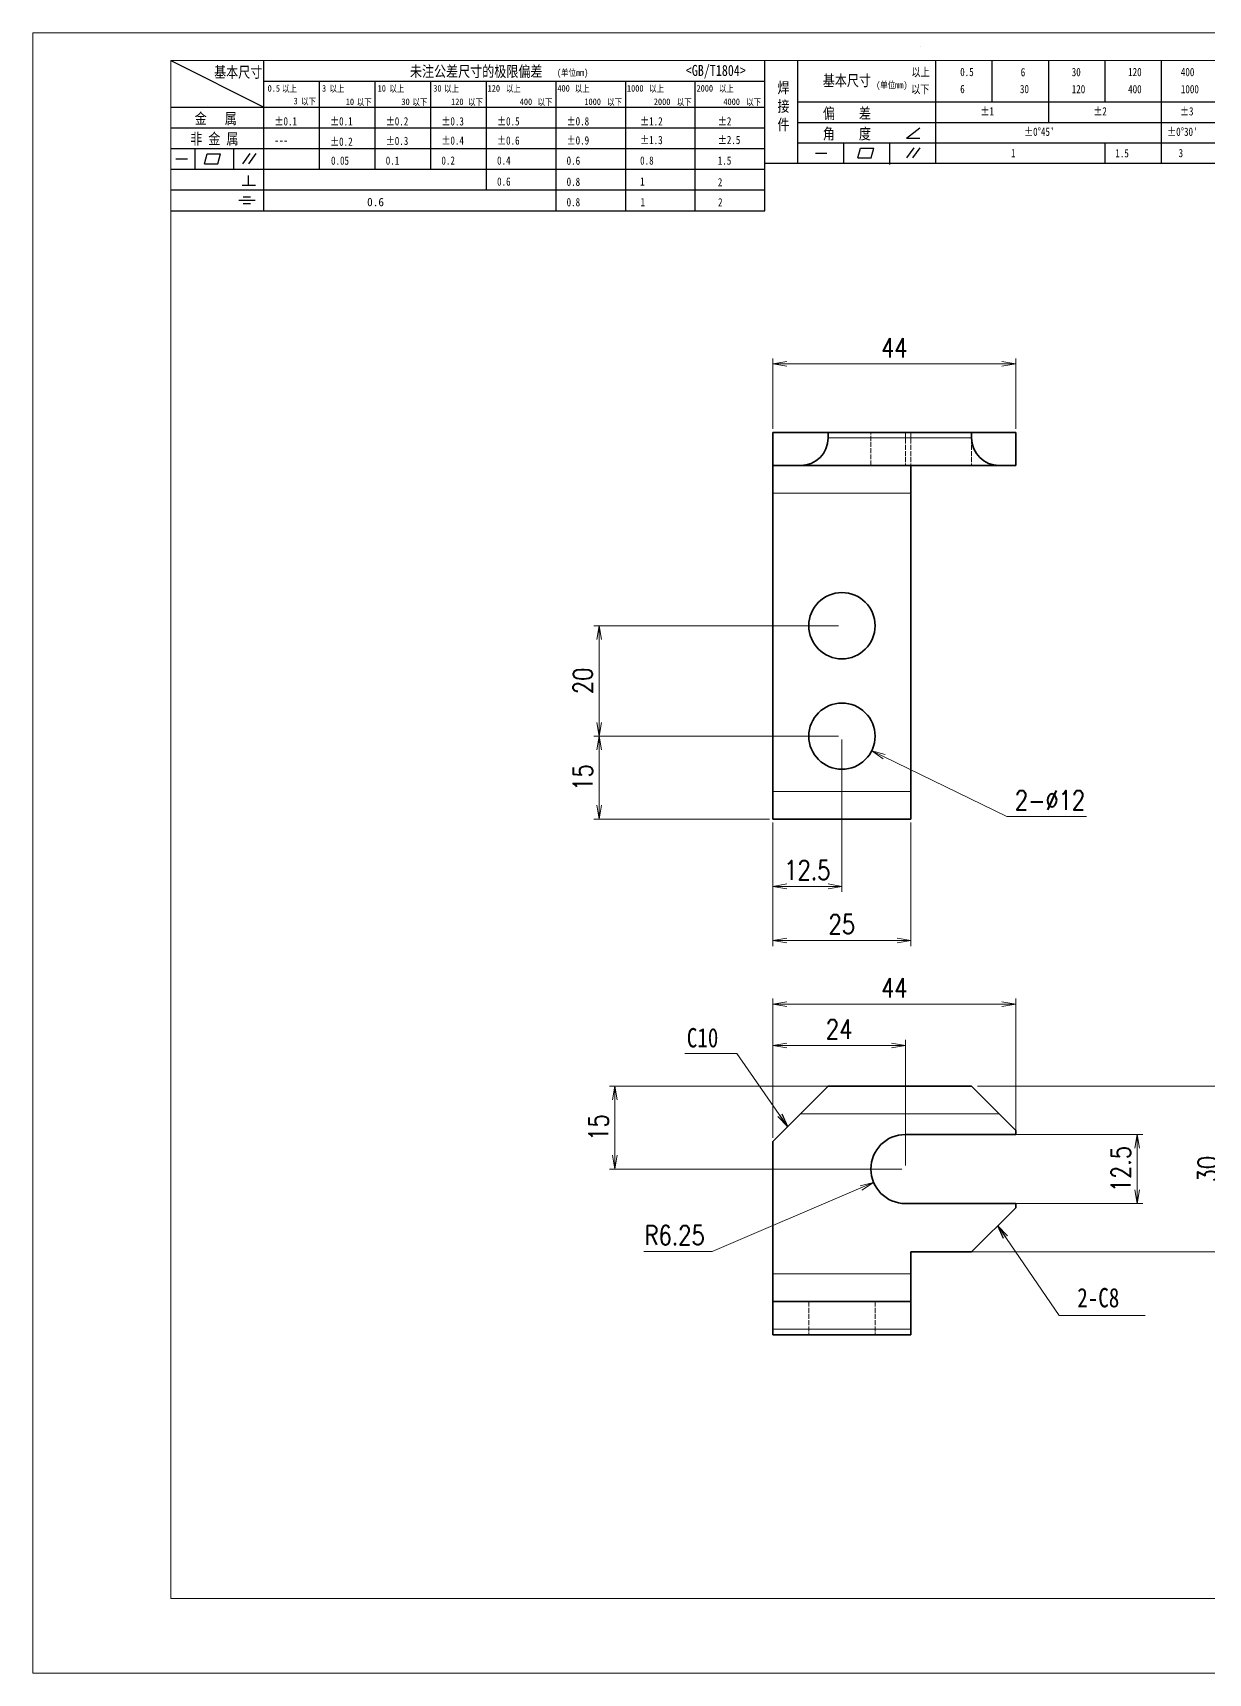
# Model space of a CAD drawing. Header units: millimetres. Extents: x -51813 to 38145, y -10860 to 38732.
# Drawn here: x -47185.2 to -46972.3, y 37768 to 38065 of the extents above; entities that cross this region are included whole.
import ezdxf
from ezdxf.enums import TextEntityAlignment as Align

# ---------------------------------------------------------------- set-up
doc = ezdxf.new("R2010")
doc.units = ezdxf.units.MM
doc.header["$LTSCALE"] = 0.5
doc.linetypes.add('DASHED', pattern=[15, 12, -3])
doc.layers.add('图\\M+19E79\\M+195B6\\M+18E9A', color=7, linetype='Continuous')
doc.layers.add('车型', color=7, linetype='Continuous')
for name, color, linetype, lineweight in [('图框', 7, 'Continuous', 18), ('标注线', 3, 'Continuous', 18), ('细实线', 3, 'Continuous', 18)]:
    doc.layers.add(name, color=color, linetype=linetype, lineweight=lineweight)
doc.layers.add('打印', color=7, linetype='Continuous', lineweight=15, plot=False)
doc.layers.add('打印-禁用', color=7, linetype='Continuous', lineweight=15, plot=False)
doc.styles.add('DIM', font='romans.shx', dxfattribs={"width": 0.8, "bigfont": 'bigfont.shx'})
doc.styles.add('国标', font='simfang.ttf', dxfattribs={"width": 0.8})
doc.dimstyles.new('DEH 1-1', dxfattribs={"dimtxt": 3.5, "dimasz": 2.5, "dimexe": 1, "dimexo": 0.625, "dimgap": 1.2, "dimtad": 1, "dimtoh": 1, "dimdsep": 46, "dimtxsty": 'DIM', "dimblk": 'OPEN', "dimcen": 0, "dimclrd": 8, "dimclre": 8, "dimclrt": 2, "dimazin": 2, "dimtfac": 0.5, "dimtmove": 0, "dimatfit": 3, "dimldrblk": 'OPEN', "dimfxl": 0, "dimtolj": 2, "dimlwd": 18, "dimlwe": 18, "dimarcsym": 0})
doc.dimstyles.new('DEH 1-1$0', dxfattribs={"dimtxt": 3.5, "dimasz": 2.5, "dimexe": 1, "dimexo": 0.625, "dimgap": 1.2, "dimtad": 1, "dimzin": 9, "dimdsep": 46, "dimtxsty": 'DIM', "dimblk": 'OPEN', "dimcen": 0, "dimclrd": 8, "dimclre": 8, "dimclrt": 2, "dimazin": 2, "dimtfac": 0.5, "dimtmove": 0, "dimatfit": 3, "dimldrblk": 'OPEN', "dimfxl": 0, "dimtolj": 2, "dimlwd": 18, "dimlwe": 18, "dimarcsym": 0})
doc.dimstyles.new('DEH 1-1$3', dxfattribs={"dimtxt": 3.5, "dimasz": 2.5, "dimexe": 1, "dimexo": 0.625, "dimgap": 1.2, "dimtad": 1, "dimtoh": 1, "dimdsep": 46, "dimtxsty": 'DIM', "dimblk": 'OPEN', "dimcen": 0, "dimclrd": 8, "dimclre": 8, "dimclrt": 2, "dimazin": 2, "dimtfac": 0.5, "dimtofl": 0, "dimtmove": 0, "dimatfit": 3, "dimldrblk": 'OPEN', "dimfxl": 0, "dimtolj": 2, "dimlwd": 18, "dimlwe": 18, "dimarcsym": 0})
doc.dimstyles.new('DEH 1-1$4', dxfattribs={"dimtxt": 3.5, "dimasz": 2.5, "dimexe": 1, "dimexo": 0.625, "dimgap": 1.2, "dimtad": 1, "dimtoh": 1, "dimdsep": 46, "dimtxsty": 'DIM', "dimblk": 'OPEN', "dimcen": 0, "dimclrd": 8, "dimclre": 8, "dimclrt": 2, "dimazin": 2, "dimtfac": 0.5, "dimtofl": 0, "dimtmove": 0, "dimatfit": 3, "dimldrblk": 'OPEN', "dimfxl": 0, "dimtolj": 2, "dimlwd": 18, "dimlwe": 18, "dimarcsym": 0})

# ---------------------------------------------------------------- blocks, each defined once
blk = doc.blocks.new('GZDEH零件A3图框V01版')
at = {"layer": '图\\M+19E79\\M+195B6\\M+18E9A', "color": 9}
for p, q in [((2882.49, -1554.46), (2899.37, -1562.92)), ((2899.37, -1581.67), (2899.37, -1554.46)), ((2990.09, -1581.67), (2990.09, -1554.46)), ((2996.09, -1573.08), (2996.09, -1554.46)), ((3021.09, -1561.98), (3021.09, -1554.46)), ((3031.31, -1561.98), (3031.31, -1554.46)), ((3041.53, -1561.98), (3041.53, -1554.46)), ((3051.75, -1561.98), (3051.75, -1554.46)), ((3061.98, -1561.98), (3061.98, -1554.46)), ((2899.37, -1558.24), (2990.09, -1558.24)), ((2909.45, -1574.17), (2909.45, -1558.24)), ((2919.53, -1574.17), (2919.53, -1558.24)), ((2929.61, -1574.17), (2929.61, -1558.24)), ((2939.69, -1577.92), (2939.69, -1558.24)), ((2952.29, -1581.67), (2952.29, -1558.24)), ((2964.89, -1581.67), (2964.89, -1558.24)), ((2977.49, -1581.67), (2977.49, -1558.24)), ((2996.09, -1561.98), (3113.09, -1561.98)), ((3021.09, -1573.08), (3021.09, -1561.98)), ((3041.53, -1565.68), (3041.53, -1561.98)), ((3061.98, -1573.08), (3061.98, -1561.98)), ((2882.49, -1562.92), (2990.09, -1562.92)), ((2882.49, -1566.67), (2990.09, -1566.67)), ((2996.09, -1565.68), (3113.09, -1565.68)), ((3015.75, -1568.51), (3018.15, -1566.66)), ((2882.49, -1570.42), (2990.09, -1570.42)), ((2886.92, -1574.12), (2886.92, -1570.42)), ((2893.91, -1574.12), (2893.91, -1570.42)), ((2996.09, -1569.38), (3113.09, -1569.38)), ((3004.42, -1573.08), (3004.42, -1569.38)), ((3006.97, -1572.12), (3007.45, -1570.33)), ((3007.45, -1570.33), (3009.86, -1570.33)), ((3009.39, -1572.12), (3009.86, -1570.33)), ((3012.75, -1573.08), (3012.75, -1569.38)), ((3015.75, -1568.51), (3018.15, -1568.51)), ((3015.81, -1572.12), (3017.15, -1570.26)), ((3016.89, -1572.12), (3018.23, -1570.26)), ((3051.75, -1573.08), (3051.75, -1569.38)), ((2883.43, -1572.27), (2885.49, -1572.27)), ((2888.59, -1573.16), (2889.07, -1571.37)), ((2888.59, -1573.16), (2891, -1573.16)), ((2889.07, -1571.37), (2891.48, -1571.37)), ((2891, -1573.16), (2891.48, -1571.37)), ((2895.52, -1573.16), (2896.85, -1571.3)), ((2896.6, -1573.16), (2897.94, -1571.3)), ((2990.09, -1573.08), (3113.09, -1573.08)), ((2999.26, -1571.23), (3001.32, -1571.23)), ((3006.97, -1572.12), (3009.39, -1572.12)), ((3012.75, -1573.33), (3012.75, -1573.08)), ((2882.49, -1574.17), (2990.09, -1574.17)), ((2895.42, -1577.05), (2897.81, -1577.05)), ((2896.58, -1577.05), (2896.58, -1575.28)), ((2882.49, -1577.92), (2990.09, -1577.92)), ((2894.79, -1579.77), (2897.77, -1579.77)), ((2895.57, -1579.17), (2896.92, -1579.17)), ((2882.49, -1581.67), (2990.09, -1581.67)), ((2895.57, -1580.37), (2896.93, -1580.37))]:
    blk.add_line(p, q, dxfattribs=at)
at = {"layer": '图框', "linetype": 'Continuous'}
for p, q in [((2882.49, -1554.46), (2882.49, -1832.96)), ((3272.49, -1554.46), (2882.49, -1554.46)), ((2882.49, -1832.96), (3272.49, -1832.96))]:
    blk.add_line(p, q, dxfattribs=at)
at = {"layer": '打印-禁用', "linetype": 'Continuous'}
for p, q in [((2857.49, -1549.46), (2857.49, -1846.46)), ((3277.49, -1549.46), (2857.49, -1549.46)), ((2857.49, -1846.46), (3277.49, -1846.46))]:
    blk.add_line(p, q, dxfattribs=at)
at = {"layer": '图\\M+19E79\\M+195B6\\M+18E9A', "color": 9, "style": '国标', "width": 0.8}
for s, height, p in [('基本尺寸', 2, (2890.33, -1557.58)), ('未注公差尺寸的极限偏差', 2, (2925.81, -1557.44)), ('<GB/T1804>', 2, (2975.78, -1557.27)), ('以上', 1.5, (3016.64, -1557.33)), ('0.5', 1.5, (3025.49, -1557.3)), ('6', 1.5, (3036.45, -1557.34)), ('30', 1.5, (3045.69, -1557.31)), ('120', 1.5, (3055.91, -1557.31)), ('400', 1.5, (3065.46, -1557.31)), ('30', 1.2, (2930.04, -1560.11)), ('基本尺寸', 2, (3000.6, -1559.1)), ('以下', 1.5, (3016.58, -1560.43)), ('6', 1.5, (3025.49, -1560.38)), ('30', 1.5, (3036.31, -1560.39)), ('120', 1.5, (3045.69, -1560.41)), ('400', 1.5, (3055.91, -1560.41)), ('1000', 1.5, (3065.46, -1560.41)), ('金   属', 2, (2886.82, -1565.98)), ('±0.1', 1.5, (2901.27, -1566.23)), ('±0.1', 1.5, (2911.35, -1566.23)), ('±0.2', 1.5, (2921.43, -1566.23)), ('±0.3', 1.5, (2931.51, -1566.23)), ('±0.5', 1.5, (2941.59, -1566.23)), ('±0.8', 1.5, (2954.19, -1566.23)), ('±1.2', 1.5, (2967.51, -1566.23)), ('±2', 1.5, (2981.58, -1566.23)), ('偏    差', 2, (3000.6, -1565.04)), ('±1', 1.5, (3029.16, -1564.42)), ('±2', 1.5, (3049.61, -1564.42)), ('±3', 1.5, (3065.3, -1564.42)), ('非 金 属', 2, (2886.02, -1569.65)), ('±0.3', 1.5, (2921.43, -1569.77)), ('±0.4', 1.5, (2931.51, -1569.71)), ('±0.6', 1.5, (2941.59, -1569.71)), ('±0.9', 1.5, (2954.19, -1569.68)), ('±1.3', 1.5, (2967.51, -1569.62)), ('±2.5', 1.5, (2981.58, -1569.61)), ('角    度', 2, (3000.6, -1568.74)), ("±0%%D45'", 1.5, (3037.06, -1568.12)), ("±0%%D30'", 1.5, (3062.98, -1568.12)), ('---', 1.5, (2901.27, -1569.65)), ('±0.2', 1.5, (2911.35, -1569.92)), ('1', 1.5, (3034.69, -1571.98)), ('1.5', 1.5, (3053.59, -1572.01)), ('3', 1.5, (3065.05, -1571.98)), ('0.1', 1.5, (2921.43, -1573.34)), ('0.2', 1.5, (2931.51, -1573.33)), ('0.4', 1.5, (2941.59, -1573.33)), ('0.6', 1.5, (2954.19, -1573.35)), ('0.8', 1.5, (2967.51, -1573.33)), ('1.5', 1.5, (2981.58, -1573.34)), ('0.6', 1.5, (2941.59, -1577.14)), ('0.8', 1.5, (2954.19, -1577.17)), ('1', 1.5, (2967.51, -1577.12)), ('2', 1.5, (2981.58, -1577.26)), ('0.8', 1.5, (2954.19, -1580.87)), ('1', 1.5, (2967.59, -1580.86)), ('2', 1.5, (2981.62, -1580.89))]:
    blk.add_text(s, height=height, dxfattribs=at).set_placement(p)
at = {"layer": '图\\M+19E79\\M+195B6\\M+18E9A', "color": 9, "lineweight": 15, "style": '国标', "width": 0.8}
for s, p in [('(单位mm)', (2952.44, -1557.27)), ('0.5', (2900.03, -1560.11)), ('以上', (2902.64, -1560.16)), ('3', (2909.88, -1560.11)), ('以上', (2911.25, -1560.16)), ('10', (2919.96, -1560.11)), ('以上', (2922.09, -1560.16)), ('以上', (2932.02, -1560.16)), ('120', (2939.88, -1560.11)), ('以上', (2943.21, -1560.16)), ('400', (2952.52, -1560.11)), ('以上', (2955.68, -1560.16)), ('1000', (2965.12, -1560.11)), ('以上', (2969.16, -1560.16)), ('2000', (2977.72, -1560.11)), ('以上', (2981.8, -1560.16)), ('(单位mm)', (3010.27, -1559.51)), ('3', (2904.73, -1562.41)), ('以下', (2906.1, -1562.46)), ('10', (2914.19, -1562.54)), ('以下', (2916.18, -1562.59)), ('30', (2924.27, -1562.54)), ('以下', (2926.26, -1562.59)), ('120', (2933.26, -1562.54)), ('以下', (2936.34, -1562.59)), ('400', (2945.7, -1562.54)), ('以下', (2948.94, -1562.59)), ('1000', (2957.41, -1562.54)), ('以下', (2961.54, -1562.59)), ('2000', (2969.99, -1562.54)), ('以下', (2974.14, -1562.59)), ('4000', (2982.59, -1562.54)), ('以下', (2986.74, -1562.59))]:
    blk.add_text(s, height=1.2, dxfattribs=at).set_placement(p)
at = {"layer": '图\\M+19E79\\M+195B6\\M+18E9A', "color": 9, "lineweight": 13, "style": '国标'}
blk.add_text('0.6', height=1.5, dxfattribs=at).set_placement((2918.05, -1580.85))
at = {"layer": '图\\M+19E79\\M+195B6\\M+18E9A', "color": 9, "insert": (2992.39, -1558.41), "char_height": 2, "width": 3.1877, "attachment_point": 1, "style": '国标'}
blk.add_mtext('焊\\P接\\P件', dxfattribs=at)
at = {"layer": '图\\M+19E79\\M+195B6\\M+18E9A', "color": 9, "insert": (2911.51, -1573.37), "char_height": 1.5, "attachment_point": 7, "style": '国标'}
blk.add_mtext_dynamic_manual_height_columns('0.05', width=5.1982, gutter_width=12.5, heights=[0], dxfattribs=at)
blk = doc.blocks.new('DEH A3')
at = {"layer": '图框'}
blk.add_blockref('GZDEH零件A3图框V01版', (-2857.49, 1846.46), dxfattribs=at)
blk = doc.blocks.new('_Open')
at = {"color": 0, "linetype": 'ByBlock', "lineweight": -2}
for p, q in [((-1, 0.17), (0, 0)), ((-1, -0.17), (0, 0)), ((0, 0), (-1, 0))]:
    blk.add_line(p, q, dxfattribs=at)
blk = doc.blocks.new('*D127')
at = {"layer": 'Defpoints', "color": 0, "transparency": 16777216}
for p in [(-47082.64, 37937.61), (-47038.68, 37937.61), (-47051.18, 37922.61)]:
    blk.add_point(p, dxfattribs=at)
at = {"layer": '标注线', "color": 8, "lineweight": 18, "transparency": 16777216}
for p, q in [((-47039.3, 37937.61), (-47083.64, 37937.61)), ((-47082.64, 37925.11), (-47082.64, 37935.11)), ((-47051.8, 37922.61), (-47083.64, 37922.61))]:
    blk.add_line(p, q, dxfattribs=at)
at = {"layer": '标注线', "color": 8, "lineweight": 18, "transparency": 16777216, "xscale": 2.5, "yscale": 2.5, "zscale": 2.5}
for p, rotation in [((-47082.64, 37937.61), 90), ((-47082.64, 37922.61), 270)]:
    blk.add_blockref('_Open', p, dxfattribs=dict(at, rotation=rotation))
at = {"layer": '标注线', "color": 2, "transparency": 16777216, "insert": (-47085.59, 37930.11), "char_height": 3.5, "attachment_point": 5, "rotation": 90, "style": 'DIM'}
blk.add_mtext('\\A2;15', dxfattribs=at)
blk = doc.blocks.new('*D128')
at = {"layer": 'Defpoints', "color": 0, "transparency": 16777216}
for p in [(-47082.64, 37957.61), (-47038.68, 37957.61), (-47038.68, 37937.61)]:
    blk.add_point(p, dxfattribs=at)
at = {"layer": '标注线', "color": 8, "lineweight": 18, "transparency": 16777216}
for p, q in [((-47039.3, 37957.61), (-47083.64, 37957.61)), ((-47082.64, 37940.11), (-47082.64, 37955.11)), ((-47039.3, 37937.61), (-47083.64, 37937.61))]:
    blk.add_line(p, q, dxfattribs=at)
at = {"layer": '标注线', "color": 8, "lineweight": 18, "transparency": 16777216, "xscale": 2.5, "yscale": 2.5, "zscale": 2.5}
for p, rotation in [((-47082.64, 37957.61), 90), ((-47082.64, 37937.61), 270)]:
    blk.add_blockref('_Open', p, dxfattribs=dict(at, rotation=rotation))
at = {"layer": '标注线', "color": 2, "transparency": 16777216, "insert": (-47085.59, 37947.61), "char_height": 3.5, "attachment_point": 5, "rotation": 90, "style": 'DIM'}
blk.add_mtext('\\A2;20', dxfattribs=at)
blk = doc.blocks.new('*D129')
at = {"layer": 'Defpoints', "color": 0, "transparency": 16777216}
for p in [(-47051.18, 37922.61), (-47026.18, 37922.61), (-47026.18, 37900.61)]:
    blk.add_point(p, dxfattribs=at)
at = {"layer": '标注线', "color": 8, "lineweight": 18, "transparency": 16777216}
for p, q in [((-47051.18, 37921.98), (-47051.18, 37899.61)), ((-47026.18, 37921.98), (-47026.18, 37899.61)), ((-47048.68, 37900.61), (-47028.68, 37900.61))]:
    blk.add_line(p, q, dxfattribs=at)
at = {"layer": '标注线', "color": 8, "lineweight": 18, "transparency": 16777216, "xscale": 2.5, "yscale": 2.5, "zscale": 2.5, "rotation": 180}
blk.add_blockref('_Open', (-47051.18, 37900.61), dxfattribs=at)
at = {"layer": '标注线', "color": 8, "lineweight": 18, "transparency": 16777216, "xscale": 2.5, "yscale": 2.5, "zscale": 2.5}
blk.add_blockref('_Open', (-47026.18, 37900.61), dxfattribs=at)
at = {"layer": '标注线', "color": 2, "transparency": 16777216, "insert": (-47038.68, 37903.56), "char_height": 3.5, "attachment_point": 5, "style": 'DIM'}
blk.add_mtext('\\A2;25', dxfattribs=at)
blk = doc.blocks.new('*D130')
at = {"layer": 'Defpoints', "color": 0, "transparency": 16777216}
for p in [(-47038.68, 37937.61), (-47051.18, 37922.61), (-47051.18, 37910.42)]:
    blk.add_point(p, dxfattribs=at)
at = {"layer": '标注线', "color": 8, "lineweight": 18, "transparency": 16777216}
for p, q in [((-47038.68, 37936.98), (-47038.68, 37909.42)), ((-47051.18, 37921.98), (-47051.18, 37909.42)), ((-47041.18, 37910.42), (-47048.68, 37910.42))]:
    blk.add_line(p, q, dxfattribs=at)
at = {"layer": '标注线', "color": 8, "lineweight": 18, "transparency": 16777216, "xscale": 2.5, "yscale": 2.5, "zscale": 2.5, "rotation": 180}
blk.add_blockref('_Open', (-47051.18, 37910.42), dxfattribs=at)
at = {"layer": '标注线', "color": 8, "lineweight": 18, "transparency": 16777216, "xscale": 2.5, "yscale": 2.5, "zscale": 2.5}
blk.add_blockref('_Open', (-47038.68, 37910.42), dxfattribs=at)
at = {"layer": '标注线', "color": 2, "transparency": 16777216, "insert": (-47044.93, 37913.37), "char_height": 3.5, "attachment_point": 5, "style": 'DIM'}
blk.add_mtext('\\A2;12.5', dxfattribs=at)
blk = doc.blocks.new('*D131')
at = {"layer": 'Defpoints', "color": 0, "transparency": 16777216}
for p in [(-47007.18, 38005), (-47051.18, 37992.61), (-47007.18, 37992.61)]:
    blk.add_point(p, dxfattribs=at)
at = {"layer": '标注线', "color": 8, "lineweight": 18, "transparency": 16777216}
for p, q in [((-47051.18, 37993.23), (-47051.18, 38006)), ((-47048.68, 38005), (-47009.68, 38005)), ((-47007.18, 37993.23), (-47007.18, 38006))]:
    blk.add_line(p, q, dxfattribs=at)
at = {"layer": '标注线', "color": 8, "lineweight": 18, "transparency": 16777216, "xscale": 2.5, "yscale": 2.5, "zscale": 2.5, "rotation": 180}
blk.add_blockref('_Open', (-47051.18, 38005), dxfattribs=at)
at = {"layer": '标注线', "color": 8, "lineweight": 18, "transparency": 16777216, "xscale": 2.5, "yscale": 2.5, "zscale": 2.5}
blk.add_blockref('_Open', (-47007.18, 38005), dxfattribs=at)
at = {"layer": '标注线', "color": 2, "transparency": 16777216, "insert": (-47029.18, 38007.95), "char_height": 3.5, "attachment_point": 5, "style": 'DIM'}
blk.add_mtext('\\A2;44', dxfattribs=at)
blk = doc.blocks.new('*D132')
at = {"layer": 'Defpoints', "color": 0, "transparency": 16777216}
for p in [(-47007.18, 37889.09), (-47007.18, 37865.49), (-47051.18, 37864.24)]:
    blk.add_point(p, dxfattribs=at)
at = {"layer": '标注线', "color": 8, "lineweight": 18, "transparency": 16777216}
for p, q in [((-47051.18, 37864.87), (-47051.18, 37890.09)), ((-47048.68, 37889.09), (-47009.68, 37889.09)), ((-47007.18, 37866.12), (-47007.18, 37890.09))]:
    blk.add_line(p, q, dxfattribs=at)
at = {"layer": '标注线', "color": 8, "lineweight": 18, "transparency": 16777216, "xscale": 2.5, "yscale": 2.5, "zscale": 2.5, "rotation": 180}
blk.add_blockref('_Open', (-47051.18, 37889.09), dxfattribs=at)
at = {"layer": '标注线', "color": 8, "lineweight": 18, "transparency": 16777216, "xscale": 2.5, "yscale": 2.5, "zscale": 2.5}
blk.add_blockref('_Open', (-47007.18, 37889.09), dxfattribs=at)
at = {"layer": '标注线', "color": 2, "transparency": 16777216, "insert": (-47029.18, 37892.04), "char_height": 3.5, "attachment_point": 5, "style": 'DIM'}
blk.add_mtext('\\A2;44', dxfattribs=at)
blk = doc.blocks.new('*D133')
at = {"layer": 'Defpoints', "color": 0, "transparency": 16777216}
for p in [(-47014.72, 37874.24), (-47079.8, 37859.24), (-47027.18, 37859.24)]:
    blk.add_point(p, dxfattribs=at)
at = {"layer": '标注线', "color": 8, "lineweight": 18, "transparency": 16777216}
for p, q in [((-47015.35, 37874.24), (-47080.8, 37874.24)), ((-47079.8, 37871.74), (-47079.8, 37861.74)), ((-47027.8, 37859.24), (-47080.8, 37859.24))]:
    blk.add_line(p, q, dxfattribs=at)
at = {"layer": '标注线', "color": 8, "lineweight": 18, "transparency": 16777216, "xscale": 2.5, "yscale": 2.5, "zscale": 2.5}
for p, rotation in [((-47079.8, 37874.24), 90), ((-47079.8, 37859.24), 270)]:
    blk.add_blockref('_Open', p, dxfattribs=dict(at, rotation=rotation))
at = {"layer": '标注线', "color": 2, "transparency": 16777216, "insert": (-47082.75, 37866.74), "char_height": 3.5, "attachment_point": 5, "rotation": 90, "style": 'DIM'}
blk.add_mtext('\\A2;15', dxfattribs=at)
blk = doc.blocks.new('*D134')
at = {"layer": 'Defpoints', "color": 0, "transparency": 16777216}
for p in [(-47015.02, 37865.49), (-47015.02, 37852.99), (-46985.19, 37852.99)]:
    blk.add_point(p, dxfattribs=at)
at = {"layer": '标注线', "color": 8, "lineweight": 18, "transparency": 16777216}
for p, q in [((-47014.39, 37865.49), (-46984.19, 37865.49)), ((-46985.19, 37862.99), (-46985.19, 37855.49)), ((-47014.39, 37852.99), (-46984.19, 37852.99))]:
    blk.add_line(p, q, dxfattribs=at)
at = {"layer": '标注线', "color": 8, "lineweight": 18, "transparency": 16777216, "xscale": 2.5, "yscale": 2.5, "zscale": 2.5}
for p, rotation in [((-46985.19, 37865.49), 90), ((-46985.19, 37852.99), 270)]:
    blk.add_blockref('_Open', p, dxfattribs=dict(at, rotation=rotation))
at = {"layer": '标注线', "color": 2, "transparency": 16777216, "insert": (-46988.14, 37859.24), "char_height": 3.5, "attachment_point": 5, "rotation": 90, "style": 'DIM'}
blk.add_mtext('\\A2;12.5', dxfattribs=at)
blk = doc.blocks.new('*D135')
at = {"layer": 'Defpoints', "color": 0, "transparency": 16777216}
for p in [(-47051.18, 37881.61), (-47051.18, 37864.24), (-47027.18, 37859.24)]:
    blk.add_point(p, dxfattribs=at)
at = {"layer": '标注线', "color": 8, "lineweight": 18, "transparency": 16777216}
for p, q in [((-47051.18, 37864.87), (-47051.18, 37882.61)), ((-47027.18, 37859.87), (-47027.18, 37882.61)), ((-47029.68, 37881.61), (-47048.68, 37881.61))]:
    blk.add_line(p, q, dxfattribs=at)
at = {"layer": '标注线', "color": 8, "lineweight": 18, "transparency": 16777216, "xscale": 2.5, "yscale": 2.5, "zscale": 2.5, "rotation": 180}
blk.add_blockref('_Open', (-47051.18, 37881.61), dxfattribs=at)
at = {"layer": '标注线', "color": 8, "lineweight": 18, "transparency": 16777216, "xscale": 2.5, "yscale": 2.5, "zscale": 2.5}
blk.add_blockref('_Open', (-47027.18, 37881.61), dxfattribs=at)
at = {"layer": '标注线', "color": 2, "transparency": 16777216, "insert": (-47039.18, 37884.56), "char_height": 3.5, "attachment_point": 5, "style": 'DIM'}
blk.add_mtext('\\A2;24', dxfattribs=at)
blk = doc.blocks.new('*D136')
at = {"layer": 'Defpoints', "color": 0, "transparency": 16777216}
for p in [(-47014.72, 37874.24), (-46969.48, 37874.24), (-47026.18, 37844.24)]:
    blk.add_point(p, dxfattribs=at)
at = {"layer": '标注线', "color": 8, "lineweight": 18, "transparency": 16777216}
for p, q in [((-47014.1, 37874.24), (-46968.48, 37874.24)), ((-46969.48, 37846.74), (-46969.48, 37871.74)), ((-47025.55, 37844.24), (-46968.48, 37844.24))]:
    blk.add_line(p, q, dxfattribs=at)
at = {"layer": '标注线', "color": 8, "lineweight": 18, "transparency": 16777216, "xscale": 2.5, "yscale": 2.5, "zscale": 2.5}
for p, rotation in [((-46969.48, 37874.24), 90), ((-46969.48, 37844.24), 270)]:
    blk.add_blockref('_Open', p, dxfattribs=dict(at, rotation=rotation))
at = {"layer": '标注线', "color": 2, "transparency": 16777216, "insert": (-46972.43, 37859.24), "char_height": 3.5, "attachment_point": 5, "rotation": 90, "style": 'DIM'}
blk.add_mtext('\\A2;30', dxfattribs=at)
blk = doc.blocks.new('*D137')
at = {"layer": 'Defpoints', "color": 0, "transparency": 16777216}
for p in [(-47027.18, 37859.24), (-47032.93, 37856.79)]:
    blk.add_point(p, dxfattribs=at)
at = {"layer": '标注线', "color": 8, "lineweight": 18, "transparency": 16777216}
for p, q in [((-47062.17, 37844.31), (-47035.23, 37855.81)), ((-47074.57, 37844.31), (-47062.17, 37844.31))]:
    blk.add_line(p, q, dxfattribs=at)
at = {"layer": '标注线', "color": 8, "lineweight": 18, "transparency": 16777216, "xscale": 2.5, "yscale": 2.5, "zscale": 2.5, "rotation": 23.10262003805117}
blk.add_blockref('_Open', (-47032.93, 37856.79), dxfattribs=at)
at = {"layer": '标注线', "color": 2, "transparency": 16777216, "insert": (-47068.97, 37847.26), "char_height": 3.5, "attachment_point": 5, "style": 'DIM'}
blk.add_mtext('\\A2;R6.25', dxfattribs=at)
blk = doc.blocks.new('*D138')
at = {"layer": 'Defpoints', "color": 0, "transparency": 16777216}
for p in [(-47044.07, 37940.24), (-47033.28, 37934.98)]:
    blk.add_point(p, dxfattribs=at)
at = {"layer": '标注线', "color": 8, "lineweight": 18, "transparency": 16777216}
for p, q in [((-47008.77, 37923.05), (-47031.03, 37933.89)), ((-46994.37, 37923.05), (-47008.77, 37923.05))]:
    blk.add_line(p, q, dxfattribs=at)
at = {"layer": '标注线', "color": 8, "lineweight": 18, "transparency": 16777216, "xscale": 2.5, "yscale": 2.5, "zscale": 2.5, "rotation": 154.044963308953}
blk.add_blockref('_Open', (-47033.28, 37934.98), dxfattribs=at)
at = {"layer": '标注线', "color": 2, "transparency": 16777216, "insert": (-47000.97, 37926), "char_height": 3.5, "attachment_point": 5, "style": 'DIM'}
blk.add_mtext('\\A2;2-%%c12', dxfattribs=at)

msp = doc.modelspace()

# ---------------------------------------------------------------- linework, layer by layer
at = {"color": 7, "lineweight": 35, "ltscale": 0.25}
msp.add_line((-47041.177, 37992.609), (-47051.177, 37992.609), dxfattribs=at)
at = {"color": 7, "lineweight": 35, "ltscale": 0.15}
for p, q in [((-47051.177, 37986.609), (-47051.177, 37992.609)), ((-47007.177, 37986.609), (-47007.177, 37992.609))]:
    msp.add_line(p, q, dxfattribs=at)
at = {"color": 7, "lineweight": 35}
for p, q in [((-47041.177, 37992.609), (-47015.177, 37992.609)), ((-47046.177, 37986.609), (-47010.177, 37986.609)), ((-47051.177, 37927.609), (-47051.177, 37981.609)), ((-47026.177, 37927.609), (-47026.177, 37981.609)), ((-47051.177, 37922.609), (-47026.177, 37922.609)), ((-47041.177, 37874.242), (-47015.177, 37874.242)), ((-47027.177, 37865.492), (-47007.177, 37865.492)), ((-47051.177, 37840.242), (-47051.177, 37864.242)), ((-47027.177, 37852.992), (-47007.177, 37852.992)), ((-47051.177, 37835.242), (-47026.177, 37835.242)), ((-47051.177, 37829.242), (-47026.177, 37829.242))]:
    msp.add_line(p, q, dxfattribs=at)
at = {"color": 7, "lineweight": 35, "ltscale": 0.025}
for p, q in [((-47041.177, 37991.609), (-47041.177, 37992.609)), ((-47015.177, 37991.609), (-47015.177, 37992.609)), ((-47051.177, 37829.242), (-47051.177, 37830.242)), ((-47026.177, 37829.242), (-47026.177, 37830.242))]:
    msp.add_line(p, q, dxfattribs=at)
at = {"color": 1, "linetype": 'DASHED', "lineweight": 13, "ltscale": 0.15}
for p, q in [((-47033.427, 37986.609), (-47033.427, 37992.609)), ((-47027.177, 37992.609), (-47027.177, 37986.609)), ((-47027.177, 37992.609), (-47027.177, 37986.609)), ((-47026.177, 37992.609), (-47026.177, 37986.609)), ((-47015.177, 37992.609), (-47015.177, 37986.609)), ((-47044.677, 37835.242), (-47044.677, 37829.242)), ((-47044.677, 37835.242), (-47044.677, 37829.242)), ((-47032.677, 37835.242), (-47032.677, 37829.242)), ((-47032.677, 37835.242), (-47032.677, 37829.242))]:
    msp.add_line(p, q, dxfattribs=at)
at = {"color": 7, "lineweight": 35, "ltscale": 0.2}
msp.add_line((-47015.177, 37992.609), (-47007.177, 37992.609), dxfattribs=at)
at = {"color": 7, "lineweight": 13}
for p, q in [((-47041.177, 37991.609), (-47015.177, 37991.609)), ((-47051.177, 37981.609), (-47026.177, 37981.609)), ((-47051.177, 37927.609), (-47026.177, 37927.609)), ((-47046.177, 37869.242), (-47010.177, 37869.242)), ((-47051.177, 37840.242), (-47026.177, 37840.242)), ((-47051.177, 37830.242), (-47026.177, 37830.242))]:
    msp.add_line(p, q, dxfattribs=at)
at = {"color": 7, "lineweight": 35, "ltscale": 0.125}
for p, q in [((-47051.177, 37986.609), (-47051.177, 37981.609)), ((-47046.177, 37986.609), (-47051.177, 37986.609)), ((-47026.177, 37981.609), (-47026.177, 37986.609)), ((-47051.177, 37927.609), (-47051.177, 37922.609)), ((-47051.177, 37840.242), (-47051.177, 37835.242)), ((-47026.177, 37835.242), (-47026.177, 37840.242)), ((-47051.177, 37835.242), (-47051.177, 37830.242)), ((-47026.177, 37830.242), (-47026.177, 37835.242))]:
    msp.add_line(p, q, dxfattribs=at)
at = {"color": 7, "lineweight": 35, "ltscale": 0.075}
msp.add_line((-47007.177, 37986.609), (-47010.177, 37986.609), dxfattribs=at)
at = {"color": 7, "lineweight": 35, "ltscale": 0.125002}
msp.add_line((-47026.177, 37922.609), (-47026.177, 37927.609), dxfattribs=at)
at = {"color": 7, "lineweight": 35, "ltscale": 0.176777}
for p, q in [((-47041.177, 37874.242), (-47046.177, 37869.242)), ((-47015.177, 37874.242), (-47010.177, 37869.242)), ((-47046.177, 37869.242), (-47051.177, 37864.242))]:
    msp.add_line(p, q, dxfattribs=at)
at = {"color": 7, "lineweight": 35, "ltscale": 0.106066}
msp.add_line((-47007.177, 37866.242), (-47010.177, 37869.242), dxfattribs=at)
at = {"color": 7, "lineweight": 35, "ltscale": 0.01875}
for p, q in [((-47007.177, 37865.492), (-47007.177, 37866.242)), ((-47007.177, 37852.242), (-47007.177, 37852.992))]:
    msp.add_line(p, q, dxfattribs=at)
at = {"color": 7, "lineweight": 35, "ltscale": 0.282843}
msp.add_line((-47007.177, 37852.242), (-47015.177, 37844.242), dxfattribs=at)
at = {"color": 7, "lineweight": 35, "ltscale": 0.1}
msp.add_line((-47026.177, 37844.242), (-47026.177, 37840.242), dxfattribs=at)
at = {"color": 7, "lineweight": 35, "ltscale": 0.275}
msp.add_line((-47026.177, 37844.242), (-47015.177, 37844.242), dxfattribs=at)
at = {"color": 7, "lineweight": 35}
for centre in [(-47038.677, 37957.609), (-47038.677, 37937.609)]:
    msp.add_circle(centre, 6, dxfattribs=at)
for centre, radius, start, end in [((-47046.177, 37991.609), 5, 270.00005, 359.99997), ((-47010.177, 37991.609), 5, 180.00002, 269.99996), ((-47027.177, 37859.242), 6.25, 90, 270)]:
    msp.add_arc(centre, radius, start, end, dxfattribs=at)
at = {"layer": '打印'}
msp.add_lwpolyline([(-47185.245, 38064.957), (-46765.245, 38064.957), (-46765.245, 37767.957), (-47185.245, 37767.957)], close=True, dxfattribs=at)
at = {"layer": '细实线', "ltscale": 2.48512e-05}
msp.add_line((-47024.409, 38062.398), (-47024.409, 38062.397), dxfattribs=at)

# ---------------------------------------------------------------- block references
at = {"layer": '图框'}
msp.add_blockref('DEH A3', (-47185.245, 37767.957), dxfattribs=at)

# ---------------------------------------------------------------- texts
at = {"layer": '车型', "color": 3, "style": '国标', "width": 0.8}
for s, p in [('C10', (-47063.915, 37881.262)), ('2-C8', (-46992.231, 37834.199))]:
    msp.add_text(s, height=3.5, dxfattribs=at).set_placement(p, align=Align.CENTER)

# ---------------------------------------------------------------- dimensions: what is measured, and where the dimension line sits
at = {"layer": '标注线'}
for base, p1, p2, picture, middle in [((-47007.177, 38004.997), (-47051.177, 37992.609), (-47007.177, 37992.609), '*D131', (-47029.177, 38007.947)), ((-47051.177, 37910.423), (-47038.677, 37937.609), (-47051.177, 37922.609), '*D130', (-47044.927, 37913.373)), ((-47026.177, 37900.608), (-47051.177, 37922.609), (-47026.177, 37922.609), '*D129', (-47038.677, 37903.558)), ((-47007.177, 37889.095), (-47051.177, 37864.242), (-47007.177, 37865.492), '*D132', (-47029.177, 37892.045)), ((-47051.177, 37881.608), (-47027.177, 37859.242), (-47051.177, 37864.242), '*D135', (-47039.177, 37884.558))]:
    dim = msp.add_linear_dim(base=base, p1=p1, p2=p2, dimstyle='DEH 1-1$0', dxfattribs=at)
    dim.commit()
    dim.dimension.update_dxf_attribs({"geometry": picture, "text_midpoint": middle})
for base, p1, p2, picture, middle in [((-47082.641, 37957.609), (-47038.677, 37937.609), (-47038.677, 37957.609), '*D128', (-47085.591, 37947.609)), ((-47082.641, 37937.609), (-47051.177, 37922.609), (-47038.677, 37937.609), '*D127', (-47085.591, 37930.109)), ((-47079.802, 37859.242), (-47014.722, 37874.242), (-47027.177, 37859.242), '*D133', (-47082.752, 37866.742)), ((-46969.476, 37874.242), (-47026.177, 37844.242), (-47014.722, 37874.242), '*D136', (-46972.426, 37859.242)), ((-46985.194, 37852.992), (-47015.016, 37865.492), (-47015.016, 37852.992), '*D134', (-46988.144, 37859.242))]:
    dim = msp.add_linear_dim(base=base, p1=p1, p2=p2, angle=90, dimstyle='DEH 1-1$0', dxfattribs=at)
    dim.commit()
    dim.dimension.update_dxf_attribs({"geometry": picture, "text_midpoint": middle})
dim = msp.add_diameter_dim_2p(p1=(-47044.072, 37940.235), p2=(-47033.282, 37934.983), dimstyle='DEH 1-1$3', override={"dimpost": '2-%%c<>'}, dxfattribs=at)
dim.commit()
dim.dimension.update_dxf_attribs({"geometry": '*D138', "text_midpoint": (-47000.965, 37923.049), "dimtype": 163})
dim = msp.add_radius_dim(center=(-47027.177, 37859.242), mpoint=(-47032.926, 37856.79), dimstyle='DEH 1-1$4', dxfattribs=at)
dim.commit()
dim.dimension.update_dxf_attribs({"geometry": '*D137', "text_midpoint": (-47068.973, 37844.313), "dimtype": 164})

# ---------------------------------------------------------------- leaders
for points in [[(-47048.501, 37866.918), (-47057.7, 37880.138), (-47067.106, 37880.138)], [(-47010.435, 37848.984), (-46999.297, 37832.716), (-46983.725, 37832.716)]]:
    msp.add_leader(points, dimstyle='DEH 1-1', override={"dimgap": 1.2, "dimtad": 1}, dxfattribs=at)

doc.saveas('drawing.dxf')
